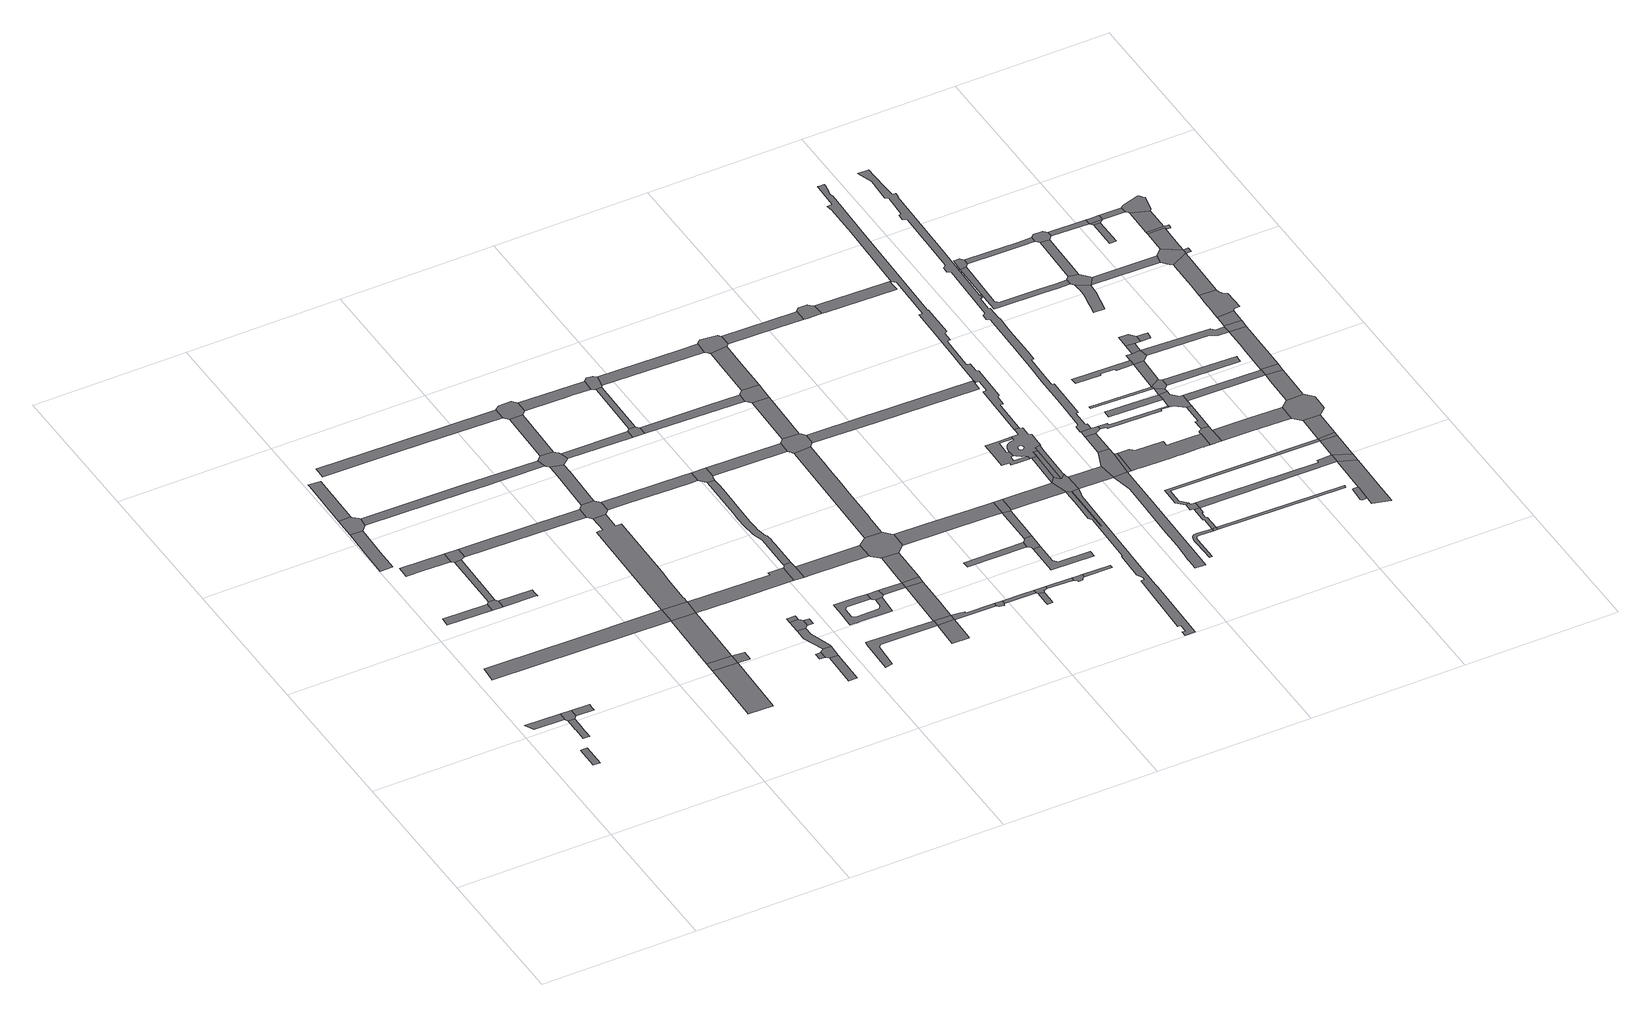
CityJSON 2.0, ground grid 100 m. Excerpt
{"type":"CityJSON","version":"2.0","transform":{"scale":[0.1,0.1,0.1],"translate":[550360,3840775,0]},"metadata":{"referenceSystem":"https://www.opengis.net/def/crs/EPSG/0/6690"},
"CityObjects":{
"road1":{"type":"Road","geometry":[{"type":"MultiSurface","lod":"1","boundaries":[[[0,1,2,3,4]]]}]},
"road2":{"type":"Road","attributes":{"RoadStructureAttribute.sectionType":"1"},"geometry":[{"type":"MultiSurface","lod":"1","boundaries":[[[5,6,7,8]]]}]},
"road3":{"type":"Road","attributes":{"RoadStructureAttribute.sectionType":"1"},"geometry":[{"type":"MultiSurface","lod":"1","boundaries":[[[9,10,11,12,13,14,15,16,17]]]}]},
"road4":{"type":"Road","geometry":[{"type":"MultiSurface","lod":"1","boundaries":[[[8,7,9,17,18,19]]]}]},
"road5":{"type":"Road","geometry":[{"type":"MultiSurface","lod":"1","boundaries":[[[20,21,22,23,19,18]]]}]},
"road6":{"type":"Road","attributes":{"RoadStructureAttribute.sectionType":"1"},"geometry":[{"type":"MultiSurface","lod":"1","boundaries":[[[24,25,26,27]]]}]},
"road7":{"type":"Road","attributes":{"RoadStructureAttribute.sectionType":"1"},"geometry":[{"type":"MultiSurface","lod":"1","boundaries":[[[28,29,30,31,32,33,34]]]}]},
"road8":{"type":"Road","geometry":[{"type":"MultiSurface","lod":"1","boundaries":[[[35,36,28,34,37,38,39,40,41,42,43]]]}]},
"road9":{"type":"Road","attributes":{"RoadStructureAttribute.sectionType":"1"},"geometry":[{"type":"MultiSurface","lod":"1","boundaries":[[[44,45,46,47,48]]]}]},
"road10":{"type":"Road","geometry":[{"type":"MultiSurface","lod":"1","boundaries":[[[49,27,26,50,51,52]]]}]},
"road11":{"type":"Road","attributes":{"RoadStructureAttribute.sectionType":"1"},"geometry":[{"type":"MultiSurface","lod":"1","boundaries":[[[53,54,35,43,55]]]}]},
"road12":{"type":"Road","attributes":{"RoadStructureAttribute.sectionType":"1"},"geometry":[{"type":"MultiSurface","lod":"1","boundaries":[[[56,57,58,59,60,61]]]}]},
"road13":{"type":"Road","attributes":{"RoadStructureAttribute.sectionType":"1"},"geometry":[{"type":"MultiSurface","lod":"1","boundaries":[[[62,63,49,52]]]}]},
"road14":{"type":"Road","geometry":[{"type":"MultiSurface","lod":"1","boundaries":[[[64,65,66,67,51,50]]]}]},
"road15":{"type":"Road","geometry":[{"type":"MultiSurface","lod":"1","boundaries":[[[48,47,63,62,68,69,70]]]}]},
"road16":{"type":"Road","attributes":{"RoadStructureAttribute.sectionType":"1"},"geometry":[{"type":"MultiSurface","lod":"1","boundaries":[[[71,72,73,74,75,76,77,78]]]}]},
"road17":{"type":"Road","attributes":{"RoadStructureAttribute.sectionType":"1"},"geometry":[{"type":"MultiSurface","lod":"1","boundaries":[[[79,71,78,80]]]}]},
"road18":{"type":"Road","attributes":{"RoadStructureAttribute.sectionType":"1"},"geometry":[{"type":"MultiSurface","lod":"1","boundaries":[[[81,82,40,39,83,84,85,86,87,88]]]}]},
"road19":{"type":"Road","attributes":{"RoadStructureAttribute.sectionType":"1"},"geometry":[{"type":"MultiSurface","lod":"1","boundaries":[[[89,90,91,92,70,69,93,94,95]]]}]},
"road20":{"type":"Road","attributes":{"RoadStructureAttribute.sectionType":"1"},"geometry":[{"type":"MultiSurface","lod":"1","boundaries":[[[60,79,80,96,97]]]}]},
"road21":{"type":"Road","geometry":[{"type":"MultiSurface","lod":"1","boundaries":[[[98,99,100,80,78]]]}]},
"road22":{"type":"Road","geometry":[{"type":"MultiSurface","lod":"1","boundaries":[[[61,60,97,101]]]}]},
"road23":{"type":"Road","attributes":{"RoadStructureAttribute.sectionType":"1"},"geometry":[{"type":"MultiSurface","lod":"1","boundaries":[[[102,103,104,105,106,107,108,109,110]]]}]},
"road24":{"type":"Road","attributes":{"RoadStructureAttribute.sectionType":"1"},"geometry":[{"type":"MultiSurface","lod":"1","boundaries":[[[111,112,113,114,115,61,101,116,117,118,119,120,121,122,123,124]]]}]},
"road25":{"type":"Road","geometry":[{"type":"MultiSurface","lod":"1","boundaries":[[[125,126,127,128]]]}]},
"road26":{"type":"Road","geometry":[{"type":"MultiSurface","lod":"1","boundaries":[[[129,130,131,132]]]}]},
"road27":{"type":"Road","geometry":[{"type":"MultiSurface","lod":"1","boundaries":[[[133,134,135,95,94,136,111,124,137,138,139,140,141,142]]]}]},
"road28":{"type":"Road","geometry":[{"type":"MultiSurface","lod":"1","boundaries":[[[143,128,127,129,132,144]]]}]},
"road29":{"type":"Road","geometry":[{"type":"MultiSurface","lod":"1","boundaries":[[[145,146,147,143,144,148,149,150]]]}]},
"road30":{"type":"Road","attributes":{"RoadStructureAttribute.sectionType":"1"},"geometry":[{"type":"MultiSurface","lod":"1","boundaries":[[[151,152,101,97,153,154,155]]]}]},
"road31":{"type":"Road","geometry":[{"type":"MultiSurface","lod":"1","boundaries":[[[156,145,150,157,158,159]]]}]},
"road32":{"type":"Road","attributes":{"RoadStructureAttribute.sectionType":"1"},"geometry":[{"type":"MultiSurface","lod":"1","boundaries":[[[160,161,162,163,133,142,164,165]]]}]},
"road33":{"type":"Road","geometry":[{"type":"MultiSurface","lod":"1","boundaries":[[[166,167,156,159]]]}]},
"road34":{"type":"Road","geometry":[{"type":"MultiSurface","lod":"1","boundaries":[[[168,169,158,157]]]}]},
"road35":{"type":"Road","geometry":[{"type":"MultiSurface","lod":"1","boundaries":[[[170,171,172,88,87,173,160,165,174,175,176,177,178]]]}]},
"road36":{"type":"Road","attributes":{"RoadStructureAttribute.sectionType":"1"},"geometry":[{"type":"MultiSurface","lod":"1","boundaries":[[[179,170,178,180,181]]]}]},
"road37":{"type":"Road","geometry":[{"type":"MultiSurface","lod":"1","boundaries":[[[182,183,184,110,109,185,186,187,179,181,188,189]]]}]},
"road38":{"type":"Road","attributes":{"RoadStructureAttribute.sectionType":"1"},"geometry":[{"type":"MultiSurface","lod":"1","boundaries":[[[190,139,138,191,192,193,194,195,196,197]]]}]},
"road39":{"type":"Road","attributes":{"RoadStructureAttribute.sectionType":"1"},"geometry":[{"type":"MultiSurface","lod":"1","boundaries":[[[198,199,200,201,202,203,204,205,206]]]}]},
"road40":{"type":"Road","geometry":[{"type":"MultiSurface","lod":"1","boundaries":[[[207,208,209,155,154,210,211,212,213,214]]]}]},
"road41":{"type":"Road","attributes":{"RoadStructureAttribute.sectionType":"1"},"geometry":[{"type":"MultiSurface","lod":"1","boundaries":[[[175,174,215,216]]]}]},
"road42":{"type":"Road","attributes":{"RoadStructureAttribute.sectionType":"1"},"geometry":[{"type":"MultiSurface","lod":"1","boundaries":[[[217,218,219,220,221,222,223,224,225,226,227,228,229,230,231,232,233,234,235,236,237,238,239,240,241,242,243,244]]]}]},
"road43":{"type":"Road","attributes":{"RoadStructureAttribute.sectionType":"1"},"geometry":[{"type":"MultiSurface","lod":"1","boundaries":[[[245,246,247,248,249,250,251,252,253,254,255,256,207,214,257,258,259,260,261,262,263,264,265,266,267,268,269,270,271,272,273]]]}]},
"road44":{"type":"Road","geometry":[{"type":"MultiSurface","lod":"1","boundaries":[[[244,243,274,231,230,275,276]]]}]},
"road45":{"type":"Road","attributes":{"RoadStructureAttribute.sectionType":"1"},"geometry":[{"type":"MultiSurface","lod":"1","boundaries":[[[189,188,277,278,279,280,281,282]]]}]},
"road46":{"type":"Road","attributes":{"RoadStructureAttribute.sectionType":"1"},"geometry":[{"type":"MultiSurface","lod":"1","boundaries":[[[211,210,283,284,285]]]}]},
"road47":{"type":"Road","attributes":{"RoadStructureAttribute.sectionType":"1"},"geometry":[{"type":"MultiSurface","lod":"1","boundaries":[[[205,286,287,288,289,290]]]}]},
"road48":{"type":"Road","geometry":[{"type":"MultiSurface","lod":"1","boundaries":[[[197,196,245,273,291,292,293,294,295]]]}]},
"road49":{"type":"Road","geometry":[{"type":"MultiSurface","lod":"1","boundaries":[[[296,216,215,297,298,299]]]}]},
"road50":{"type":"Road","attributes":{"RoadStructureAttribute.sectionType":"1"},"geometry":[{"type":"MultiSurface","lod":"1","boundaries":[[[300,276,275,301,302]]]}]},
"road51":{"type":"Road","geometry":[{"type":"MultiSurface","lod":"1","boundaries":[[[206,205,290,303]]]}]},
"road52":{"type":"Road","attributes":{"RoadStructureAttribute.sectionType":"1"},"geometry":[{"type":"MultiSurface","lod":"1","boundaries":[[[301,304,305,206,303,306,307]]]}]},
"road53":{"type":"Road","attributes":{"RoadStructureAttribute.sectionType":"1"},"geometry":[{"type":"MultiSurface","lod":"1","boundaries":[[[308,309,296,299,310]]]}]},
"road54":{"type":"Road","geometry":[{"type":"MultiSurface","lod":"1","boundaries":[[[302,301,307,311]]]}]},
"road55":{"type":"Road","geometry":[{"type":"MultiSurface","lod":"1","boundaries":[[[312,282,281,308,310,313,314,315]]]}]},
"road56":{"type":"Road","attributes":{"RoadStructureAttribute.sectionType":"1"},"geometry":[{"type":"MultiSurface","lod":"1","boundaries":[[[316,317,318,319,302,311,320]]]}]},
"road57":{"type":"Road","attributes":{"RoadStructureAttribute.sectionType":"1"},"geometry":[{"type":"MultiSurface","lod":"1","boundaries":[[[321,322,323,324,303,290,325,326,327,328]]]}]},
"road58":{"type":"Road","geometry":[{"type":"MultiSurface","lod":"1","boundaries":[[[329,330,331,285,284,332,333,316,320,334,335,336,337,338,339,340]]]}]},
"road59":{"type":"Road","attributes":{"RoadStructureAttribute.sectionType":"1"},"geometry":[{"type":"MultiSurface","lod":"1","boundaries":[[[295,294,341,342]]]}]},
"road60":{"type":"Road","geometry":[{"type":"MultiSurface","lod":"1","boundaries":[[[328,327,343,344,345,346,347,348]]]}]},
"road61":{"type":"Road","attributes":{"RoadStructureAttribute.sectionType":"1"},"geometry":[{"type":"MultiSurface","lod":"1","boundaries":[[[349,298,297,350,351]]]}]},
"road62":{"type":"Road","attributes":{"RoadStructureAttribute.sectionType":"1"},"geometry":[{"type":"MultiSurface","lod":"1","boundaries":[[[352,353,354,355,356,357,358,359,360,361,362,363,364,365,329,340]]]}]},
"road63":{"type":"Road","attributes":{"RoadStructureAttribute.sectionType":"1"},"geometry":[{"type":"MultiSurface","lod":"1","boundaries":[[[366,348,347,367,368,369]]]}]},
"road64":{"type":"Road","attributes":{"RoadStructureAttribute.sectionType":"1"},"geometry":[{"type":"MultiSurface","lod":"1","boundaries":[[[370,314,313,371,372]]]}]},
"road65":{"type":"Road","attributes":{"RoadStructureAttribute.sectionType":"1"},"geometry":[{"type":"MultiSurface","lod":"1","boundaries":[[[373,374,375,376,377,378]]]}]},
"road66":{"type":"Road","geometry":[{"type":"MultiSurface","lod":"1","boundaries":[[[379,380,381,342,341,382,383,365,364,384,385,386,387,388]]]}]},
"road67":{"type":"Road","geometry":[{"type":"MultiSurface","lod":"1","boundaries":[[[369,368,389,373,378,390,391,392,393,394]]]}]},
"road68":{"type":"Road","attributes":{"RoadStructureAttribute.sectionType":"1"},"geometry":[{"type":"MultiSurface","lod":"1","boundaries":[[[395,396,397,398]]]}]},
"road69":{"type":"Road","attributes":{"RoadStructureAttribute.sectionType":"1"},"geometry":[{"type":"MultiSurface","lod":"1","boundaries":[[[399,379,388,400,401]]]}]},
"road70":{"type":"Road","attributes":{"RoadStructureAttribute.sectionType":"1"},"geometry":[{"type":"MultiSurface","lod":"1","boundaries":[[[402,403,337,336,404,405,406]]]}]},
"road71":{"type":"Road","attributes":{"RoadStructureAttribute.sectionType":"1"},"geometry":[{"type":"MultiSurface","lod":"1","boundaries":[[[394,393,407,408,409,410,411,412]]]}]},
"road72":{"type":"Road","geometry":[{"type":"MultiSurface","lod":"1","boundaries":[[[413,414,351,350,415,399,401,416,417,418]]]}]},
"road73":{"type":"Road","attributes":{"RoadStructureAttribute.sectionType":"1"},"geometry":[{"type":"MultiSurface","lod":"1","boundaries":[[[419,420,421,413,418]]]}]},
"road74":{"type":"Road","geometry":[{"type":"MultiSurface","lod":"1","boundaries":[[[422,412,411,410,409,423,424,425,426,427,428,429,430]]]}]},
"road75":{"type":"Road","geometry":[{"type":"MultiSurface","lod":"1","boundaries":[[[431,432,433,398,397,434,435,436,437,438]]]}]},
"road76":{"type":"Road","geometry":[{"type":"MultiSurface","lod":"1","boundaries":[[[439,440,441,372,371,442,443,421,420,444,445,446]]]}]},
"road77":{"type":"Road","attributes":{"RoadStructureAttribute.sectionType":"1"},"geometry":[{"type":"MultiSurface","lod":"1","boundaries":[[[405,431,438,447]]]}]},
"road78":{"type":"Road","attributes":{"RoadStructureAttribute.sectionType":"1"},"geometry":[{"type":"MultiSurface","lod":"1","boundaries":[[[436,448,449,450,451,452,437]]]}]},
"road79":{"type":"Road","geometry":[{"type":"MultiSurface","lod":"1","boundaries":[[[453,454,430,429]]]}]},
"road80":{"type":"Road","geometry":[{"type":"MultiSurface","lod":"1","boundaries":[[[406,405,447,455,456]]]}]},
"road81":{"type":"Road","attributes":{"RoadStructureAttribute.sectionType":"1"},"geometry":[{"type":"MultiSurface","lod":"1","boundaries":[[[457,458,459,460,461,462,463,464,465,466,467,468,469,470,471,472,473,474,475,476,477,478,479,480,481,482,483,484,485],[486,487,485]]]}]},
"road82":{"type":"Road","attributes":{"RoadStructureAttribute.sectionType":"1"},"geometry":[{"type":"MultiSurface","lod":"1","boundaries":[[[488,489,490,491,492,493,494,495,386,385]]]}]},
"road83":{"type":"Road","attributes":{"RoadStructureAttribute.sectionType":"1"},"geometry":[{"type":"MultiSurface","lod":"1","boundaries":[[[456,455,496,497,457,498]]]}]},
"road84":{"type":"Road","attributes":{"RoadStructureAttribute.sectionType":"1"},"geometry":[{"type":"MultiSurface","lod":"1","boundaries":[[[499,445,444,500,501,502]]]}]},
"road85":{"type":"Road","geometry":[{"type":"MultiSurface","lod":"1","boundaries":[[[503,504,505,506,507,508,509,510,511,512,513,514,515,516,517,518,519,520,521,522,523,524]]]}]},
"road86":{"type":"Road","geometry":[{"type":"MultiSurface","lod":"1","boundaries":[[[525,498,457,485,484,526,527,528,529,530,531,532,533]]]}]},
"road87":{"type":"Road","geometry":[{"type":"MultiSurface","lod":"1","boundaries":[[[534,535,498,525,536,537,538]]]}]},
"road88":{"type":"Road","attributes":{"RoadStructureAttribute.sectionType":"1"},"geometry":[{"type":"MultiSurface","lod":"1","boundaries":[[[539,540,541,542,525,533,543,544]]]}]},
"road89":{"type":"Road","geometry":[{"type":"MultiSurface","lod":"1","boundaries":[[[545,546,547,548,549,550,551,530,529]]]}]},
"road90":{"type":"Road","geometry":[{"type":"MultiSurface","lod":"1","boundaries":[[[552,553,554,555,556,557,558,559,560,561,562,563,564,524,523,565,566,567,568,569,570,571,572,573,574,518,517,575,576,577,578,579,580,581,582,512,511,534,538,583,539,544,549,548,584,585],[586,587,588,589,590,591,592,593,594,595,596,597,598,599,600,601,602,603,604,605,606,607,608,609,610,611,612,613,614,615,616,617,618,619,620,621,622,623,624,625,626,627,628,629,630,631,632,633,634,635]]]}]},
"road91":{"type":"Road","geometry":[{"type":"MultiSurface","lod":"1","boundaries":[[[636,502,501,637,638,639,640,641,642]]]}]},
"road92":{"type":"Road","geometry":[{"type":"MultiSurface","lod":"1","boundaries":[[[643,644,645,646,647,648,649,650,651,652,653,654,655,656,657,658]]]}]},
"road93":{"type":"Road","attributes":{"RoadStructureAttribute.sectionType":"7"},"geometry":[{"type":"MultiSurface","lod":"1","boundaries":[[[659,660,526,484,661,662,655,663]]]}]},
"road94":{"type":"Road","attributes":{"RoadStructureAttribute.sectionType":"1"},"geometry":[{"type":"MultiSurface","lod":"1","boundaries":[[[664,665,666,667,668,669,670,671,672,673,674,675,676,677,678,679,680,681,682,683]]]}]},
"road95":{"type":"Road","geometry":[{"type":"MultiSurface","lod":"1","boundaries":[[[683,682,684,685]]]}]},
"road96":{"type":"Road","geometry":[{"type":"MultiSurface","lod":"1","boundaries":[[[686,663,655,654,687,688]]]}]},
"road97":{"type":"Road","attributes":{"RoadStructureAttribute.sectionType":"1"},"geometry":[{"type":"MultiSurface","lod":"1","boundaries":[[[689,690,691,692,683,685,693,694,695,696,697]]]}]},
"road98":{"type":"Road","geometry":[{"type":"MultiSurface","lod":"1","boundaries":[[[698,699,700,701,702,689,697,703]]]}]},
"road99":{"type":"Road","attributes":{"RoadStructureAttribute.sectionType":"1"},"geometry":[{"type":"MultiSurface","lod":"1","boundaries":[[[687,654,704,705,706]]]}]},
"road100":{"type":"Road","attributes":{"RoadStructureAttribute.sectionType":"1"},"geometry":[{"type":"MultiSurface","lod":"1","boundaries":[[[707,708,709,710,711,712,713,640,639]]]}]},
"road101":{"type":"Road","attributes":{"RoadStructureAttribute.sectionType":"1"},"geometry":[{"type":"MultiSurface","lod":"1","boundaries":[[[714,686,688,715]]]}]},
"road102":{"type":"Road","geometry":[{"type":"MultiSurface","lod":"1","boundaries":[[[716,714,715,717,718,719]]]}]},
"road103":{"type":"Road","attributes":{"RoadStructureAttribute.sectionType":"1"},"geometry":[{"type":"MultiSurface","lod":"1","boundaries":[[[720,721,722,723,724,725,726,727,728,729,730,731,732,733,734,735,736,737,738,739,740,741,563,562,742,743,744,745,746,747,748,749,750,751,752,753,754,755,756,757,758,759,760,761,762,763,764,765,766,767,768,769,770,771,772,773,774,775,776,777,778,779,780,781,782,783,784,785,786,787,788,789,790]]]}]},
"road104":{"type":"Road","attributes":{"RoadStructureAttribute.sectionType":"1"},"geometry":[{"type":"MultiSurface","lod":"1","boundaries":[[[791,792,793,794,795,796,797,798,799,800,801,802,803,804,805,806,807,808,706,705]]]}]},
"road105":{"type":"Road","attributes":{"RoadStructureAttribute.sectionType":"1"},"geometry":[{"type":"MultiSurface","lod":"1","boundaries":[[[809,810,718,717,811,812,813,814,815,816]]]}]},
"road106":{"type":"Road","geometry":[{"type":"MultiSurface","lod":"1","boundaries":[[[817,818,685,684]]]}]},
"road107":{"type":"Road","attributes":{"RoadStructureAttribute.sectionType":"1"},"geometry":[{"type":"MultiSurface","lod":"1","boundaries":[[[819,820,821,822]]]}]},
"road108":{"type":"Road","attributes":{"RoadStructureAttribute.sectionType":"1"},"geometry":[{"type":"MultiSurface","lod":"1","boundaries":[[[823,824,825,826]]]}]},
"road109":{"type":"Road","attributes":{"RoadStructureAttribute.sectionType":"1"},"geometry":[{"type":"MultiSurface","lod":"1","boundaries":[[[827,828,700,699,829,830,831,832]]]}]},
"road110":{"type":"Road","attributes":{"RoadStructureAttribute.sectionType":"1"},"geometry":[{"type":"MultiSurface","lod":"1","boundaries":[[[833,834,703,697,835,836]]]}]},
"road111":{"type":"Road","attributes":{"RoadStructureAttribute.sectionType":"1"},"geometry":[{"type":"MultiSurface","lod":"1","boundaries":[[[837,838,839,840,841,842,843,844,845,846,847,848,849,850,851,852,853,854,855,856,857,858,859,716,719,860,861,862,863,864,865,866,867,868,869,870,871,872,873,874,875,876,877,878,879,880,881,882,883,884,885,886,887,888,889,890,891]]]}]},
"road112":{"type":"Road","attributes":{"RoadStructureAttribute.sectionType":"1"},"geometry":[{"type":"MultiSurface","lod":"1","boundaries":[[[892,893,894,895,896,897,898,899]]]}]},
"road113":{"type":"Road","geometry":[{"type":"MultiSurface","lod":"1","boundaries":[[[900,901,902,903,904,905,802,801,906,907,908]]]}]},
"road114":{"type":"Road","attributes":{"RoadStructureAttribute.sectionType":"1"},"geometry":[{"type":"MultiSurface","lod":"1","boundaries":[[[909,910,911,912,900,908,913]]]}]},
"road115":{"type":"Road","geometry":[{"type":"MultiSurface","lod":"1","boundaries":[[[914,915,916,822,821,816,815,917,909,913,918,919]]]}]},
"road116":{"type":"Road","geometry":[{"type":"MultiSurface","lod":"1","boundaries":[[[825,822,916,920]]]}]},
"road117":{"type":"Road","geometry":[{"type":"MultiSurface","lod":"1","boundaries":[[[921,826,825,920,922,923]]]}]},
"road118":{"type":"Road","geometry":[{"type":"MultiSurface","lod":"1","boundaries":[[[924,925,926,927,928,929,930,931]]]}]},
"road119":{"type":"Road","attributes":{"RoadStructureAttribute.sectionType":"1"},"geometry":[{"type":"MultiSurface","lod":"1","boundaries":[[[898,826,921,932]]]}]},
"road120":{"type":"Road","geometry":[{"type":"MultiSurface","lod":"1","boundaries":[[[933,934,935,899,898,932,936]]]}]},
"road121":{"type":"Road","geometry":[{"type":"MultiSurface","lod":"1","boundaries":[[[937,938,939,940,941,942,943,944,945]]]}]},
"road122":{"type":"Road","attributes":{"RoadStructureAttribute.sectionType":"1"},"geometry":[{"type":"MultiSurface","lod":"1","boundaries":[[[946,947,907,906,948,949,950]]]}]},
"road123":{"type":"Road","attributes":{"RoadStructureAttribute.sectionType":"1"},"geometry":[{"type":"MultiSurface","lod":"1","boundaries":[[[951,952,953,954,955,956,957,958,926,925,959,960,961,962,963,964,965,966]]]}]},
"road124":{"type":"Road","geometry":[{"type":"MultiSurface","lod":"1","boundaries":[[[967,934,933,968]]]}]},
"road125":{"type":"Road","geometry":[{"type":"MultiSurface","lod":"1","boundaries":[[[969,970,967,968,971,972]]]}]},
"road126":{"type":"Road","attributes":{"RoadStructureAttribute.sectionType":"1"},"geometry":[{"type":"MultiSurface","lod":"1","boundaries":[[[835,973,939,974,975,976,977,978]]]}]},
"road127":{"type":"Road","attributes":{"RoadStructureAttribute.sectionType":"1"},"geometry":[{"type":"MultiSurface","lod":"1","boundaries":[[[979,980,981,929,928,982,983,984,985,986,987]]]}]},
"road128":{"type":"Road","geometry":[{"type":"MultiSurface","lod":"1","boundaries":[[[988,989,972,971]]]}]},
"road129":{"type":"Road","attributes":{"RoadStructureAttribute.sectionType":"1"},"geometry":[{"type":"MultiSurface","lod":"1","boundaries":[[[990,919,918,991,992]]]}]},
"road130":{"type":"Road","attributes":{"RoadStructureAttribute.sectionType":"1"},"geometry":[{"type":"MultiSurface","lod":"1","boundaries":[[[993,994,923,922]]]}]},
"road131":{"type":"Road","geometry":[{"type":"MultiSurface","lod":"1","boundaries":[[[836,835,978,995]]]}]},
"road132":{"type":"Road","geometry":[{"type":"MultiSurface","lod":"1","boundaries":[[[996,997,998,999,1000,1001,1002,1003,1004,1005,1006,1007,1008,1009]]]}]},
"road133":{"type":"Road","attributes":{"RoadStructureAttribute.sectionType":"1"},"geometry":[{"type":"MultiSurface","lod":"1","boundaries":[[[831,836,995,1010,1011]]]}]},
"road134":{"type":"Road","geometry":[{"type":"MultiSurface","lod":"1","boundaries":[[[1012,832,831,1011]]]}]},
"road135":{"type":"Road","geometry":[{"type":"MultiSurface","lod":"1","boundaries":[[[1013,966,965,996,1009,1014,1015,1016,1017]]]}]},
"road136":{"type":"Road","attributes":{"RoadStructureAttribute.sectionType":"1"},"geometry":[{"type":"MultiSurface","lod":"1","boundaries":[[[1018,832,1012,1019]]]}]},
"road137":{"type":"Road","attributes":{"RoadStructureAttribute.sectionType":"1"},"geometry":[{"type":"MultiSurface","lod":"1","boundaries":[[[1020,1021,933,936,1022,1023,1024,1025]]]}]},
"road138":{"type":"Road","attributes":{"RoadStructureAttribute.sectionType":"1"},"geometry":[{"type":"MultiSurface","lod":"1","boundaries":[[[1026,1013,1017,1027]]]}]},
"road139":{"type":"Road","geometry":[{"type":"MultiSurface","lod":"1","boundaries":[[[1028,1029,1030,1031,1032,1033,950,949,1034,1035,1018,1019,1036,1037,1038]]]}]},
"road140":{"type":"Road","geometry":[{"type":"MultiSurface","lod":"1","boundaries":[[[1039,1040,987,986,1041,1042,1026,1027,1043,1044,1045,1046,1047]]]}]},
"road141":{"type":"Road","attributes":{"RoadStructureAttribute.sectionType":"1"},"geometry":[{"type":"MultiSurface","lod":"1","boundaries":[[[991,1048,1031,1030,1049]]]}]},
"road142":{"type":"Road","geometry":[{"type":"MultiSurface","lod":"1","boundaries":[[[992,991,1049,1050]]]}]},
"road143":{"type":"Road","attributes":{"RoadStructureAttribute.sectionType":"1"},"geometry":[{"type":"MultiSurface","lod":"1","boundaries":[[[1014,1009,1051,1052,1053]]]}]},
"road144":{"type":"Road","attributes":{"RoadStructureAttribute.sectionType":"1"},"geometry":[{"type":"MultiSurface","lod":"1","boundaries":[[[1024,1054,1055,992,1050,1056]]]}]},
"road145":{"type":"Road","attributes":{"RoadStructureAttribute.sectionType":"1"},"geometry":[{"type":"MultiSurface","lod":"1","boundaries":[[[1045,1044,1057,1058]]]}]},
"road146":{"type":"Road","geometry":[{"type":"MultiSurface","lod":"1","boundaries":[[[1059,1025,1024,1056,1060,1061]]]}]},
"road147":{"type":"Road","attributes":{"RoadStructureAttribute.sectionType":"1"},"geometry":[{"type":"MultiSurface","lod":"1","boundaries":[[[1062,1063,1064,1059,1061]]]}]},
"road148":{"type":"Road","geometry":[{"type":"MultiSurface","lod":"1","boundaries":[[[1065,1066,1067,1068,1069]]]}]},
"road149":{"type":"Road","geometry":[{"type":"MultiSurface","lod":"1","boundaries":[[[1070,1071,1072,1073,1074,1063,1062,1075,1076,1077,1078,1079,1080,1081,1082,1083,1084,1085]]]}]},
"road150":{"type":"Road","geometry":[{"type":"MultiSurface","lod":"1","boundaries":[[[1086,1065,1069,1087,1088,1089]]]}]},
"road151":{"type":"Road","attributes":{"RoadStructureAttribute.sectionType":"1"},"geometry":[{"type":"MultiSurface","lod":"1","boundaries":[[[1090,1058,1057,1089,1091]]]}]},
"road152":{"type":"Road","attributes":{"RoadStructureAttribute.sectionType":"1"},"geometry":[{"type":"MultiSurface","lod":"1","boundaries":[[[1092,1093,1094,1095,1096,1097,1098,1070,1085]]]}]},
"road153":{"type":"Road","geometry":[{"type":"MultiSurface","lod":"1","boundaries":[[[1099,1100,1101,1053,1052,1102,1103,1104,1095,1094,1105]]]}]},
"road154":{"type":"Road","attributes":{"RoadStructureAttribute.sectionType":"1"},"geometry":[{"type":"MultiSurface","lod":"1","boundaries":[[[1091,1089,1106,1107]]]}]},
"road155":{"type":"Road","attributes":{"RoadStructureAttribute.sectionType":"1"},"geometry":[{"type":"MultiSurface","lod":"1","boundaries":[[[1108,1099,1105,1109,1110,1111]]]}]},
"road156":{"type":"Road","attributes":{"RoadStructureAttribute.sectionType":"1"},"geometry":[{"type":"MultiSurface","lod":"1","boundaries":[[[1105,1094,1112,1113]]]}]},
"road157":{"type":"Road","geometry":[{"type":"MultiSurface","lod":"1","boundaries":[[[1114,1108,1111,1115,1116,1117,1118,1119,1120]]]}]},
"road158":{"type":"Road","attributes":{"RoadStructureAttribute.sectionType":"1"},"geometry":[{"type":"MultiSurface","lod":"1","boundaries":[[[1121,1114,1120,1122]]]}]},
"road159":{"type":"Road","geometry":[{"type":"MultiSurface","lod":"1","boundaries":[[[1123,1124,1125,1126,1127,1107,1106,1128,1121,1122,1129,1130,1131]]]}]}
},
"vertices":[
[264,752,0],[242,753,0],[221,753,0],[219,602,0],[262,601,0],
[51,1106,0],[78,1045,0],[276,1040,0],[278,1098,0],
[288,1020,0],[286,935,0],[286,930,0],[285,838,0],[304,838,0],[324,837,0],[326,930,0],[326,934,0],[328,1018,0],
[346,1039,0],[348,1095,0],
[465,1036,0],[466,1036,0],[465,1064,0],[465,1091,0],
[108,2177,0],[103,2115,0],[394,2108,0],[394,2168,0],
[15,3098,0],[10,2878,0],[10,2874,0],[7,2726,0],[87,2727,0],[90,2877,0],[95,3095,0],
[18,3238,0],[17,3207,0],[103,3104,0],[128,3130,0],[132,3135,0],[139,3197,0],[130,3207,0],[102,3234,0],[98,3238,0],
[116,2695,0],[114,2616,0],[215,2613,0],[399,2609,0],[400,2689,0],
[412,2183,0],[464,2106,0],[464,2168,0],[452,2183,0],
[26,3609,0],[26,3595,0],[106,3606,0],
[567,1655,0],[543,1656,0],[95,1665,0],[87,1556,0],[1239,1532,0],[1240,1643,0],
[460,2596,0],[418,2593,0],
[682,2101,0],[683,2100,0],[683,2130,0],[682,2160,0],
[479,2603,0],[489,2607,0],[490,2687,0],
[1226,1021,0],[1216,599,0],[1215,583,0],[1376,577,0],[1376,597,0],[1376,600,0],[1386,1010,0],[1386,1015,0],
[1228,1091,0],[1387,1085,0],
[795,3187,0],[457,3190,0],[785,3120,0],[916,3117,0],[1000,3115,0],[1059,3114,0],[1289,3111,0],[1276,3171,0],
[1145,2672,0],[1143,2672,0],[1046,2674,0],[1044,2674,0],[951,2597,0],[1271,2590,0],[1273,2669,0],
[1397,1492,0],[1398,1529,0],
[1466,1014,0],[1467,1047,0],[1468,1081,0],
[1400,1638,0],
[628,3706,0],[137,3717,0],[134,3637,0],[462,3630,0],[626,3626,0],[755,3623,0],[801,3622,0],[1289,3610,0],[1289,3690,0],
[1298,2559,0],[1297,2441,0],[1277,2442,0],[1257,2442,0],[1240,1647,0],[1401,1643,0],[1401,1681,0],[1401,1683,0],[1405,1867,0],[1407,1950,0],[1416,2430,0],[1416,2438,0],[1377,2440,0],[1379,2557,0],
[1811,868,0],[1812,823,0],[1847,820,0],[1846,868,0],
[1866,801,0],[1861,566,0],[1916,565,0],[1921,799,0],
[1301,2701,0],[1300,2699,0],[1280,2677,0],[1279,2581,0],[1399,2579,0],[1408,2588,0],[1409,2668,0],[1400,2677,0],[1382,2698,0],[1380,2699,0],
[1874,891,0],[1923,889,0],
[1822,1106,0],[1821,1039,0],[1821,1030,0],[1923,907,0],[1877,1044,0],[1878,1104,0],
[1934,1646,0],[1934,1625,0],[1624,1524,0],[2027,1515,0],[2029,1644,0],
[1824,1194,0],[1897,1124,0],[1900,1172,0],[1879,1193,0],
[1309,3088,0],[1309,3079,0],[1308,3000,0],[1301,2702,0],[1387,2998,0],[1389,3068,0],
[1880,1230,0],[1825,1231,0],
[1937,1123,0],[1936,1170,0],
[1311,3204,0],[1280,3175,0],[1277,3172,0],[1294,3105,0],[1436,3108,0],[1422,3165,0],[1414,3175,0],[1408,3182,0],[1394,3201,0],
[1319,3579,0],[1397,3344,0],[1401,3577,0],
[1403,3717,0],[1322,3715,0],[1302,3700,0],[1290,3610,0],[1292,3610,0],[1301,3600,0],[1429,3605,0],[1430,3687,0],
[1946,2655,0],[1583,2584,0],[1584,2584,0],[1724,2580,0],[1726,2580,0],[1944,2575,0],[1987,2574,0],[1988,2654,0],
[2142,824,0],[2112,825,0],[2112,809,0],[2105,572,0],[2152,580,0],[2161,753,0],[2180,771,0],[2546,762,0],[2546,809,0],
[2047,1669,0],[2044,1657,0],[2037,1647,0],[2093,1513,0],[2095,1621,0],[2094,1642,0],[2092,1645,0],[2092,1669,0],
[1851,3097,0],[1852,3157,0],
[2274,1209,0],[2137,1212,0],[2119,1212,0],[2118,1203,0],[2117,1144,0],[2113,1017,0],[2113,1007,0],[2133,1007,0],[2164,1007,0],[2179,1007,0],[2365,1005,0],[2386,1005,0],[2386,1016,0],[2392,1138,0],[2352,1137,0],[2347,1077,0],[2327,1056,0],[2325,1055,0],[2214,1055,0],[2207,1055,0],[2178,1056,0],[2157,1073,0],[2157,1133,0],[2157,1143,0],[2174,1161,0],[2263,1159,0],[2330,1157,0],[2330,1207,0],
[2025,2534,0],[2022,2329,0],[2021,2219,0],[2019,2156,0],[2020,2091,0],[2020,2054,0],[2023,2031,0],[2026,2001,0],[2028,1981,0],[2036,1964,0],[2046,1924,0],[2046,1684,0],[2092,1855,0],[2092,1880,0],[2094,1912,0],[2091,1930,0],[2089,1944,0],[2084,1954,0],[2079,1972,0],[2076,1987,0],[2073,2007,0],[2070,2024,0],[2070,2044,0],[2070,2059,0],[2067,2109,0],[2074,2434,0],[2074,2474,0],[2073,2514,0],[2074,2530,0],
[2335,1152,0],[2409,1155,0],[2406,1206,0],
[1635,3600,0],[1686,3599,0],[1739,3597,0],[1784,3596,0],[1854,3595,0],[1858,3676,0],
[2147,1512,0],[2511,1503,0],[2510,1612,0],
[2541,612,0],[2542,582,0],[2651,577,0],[2652,613,0],[2656,763,0],
[2075,2557,0],[2078,2564,0],[2080,2569,0],[2081,2571,0],[2082,2651,0],
[1872,3172,0],[1928,3094,0],[1929,3155,0],[1909,3172,0],
[2433,1205,0],[2554,1152,0],[2555,1202,0],
[2657,806,0],
[2554,1137,0],[2546,826,0],[2660,940,0],[2664,1149,0],
[1878,3579,0],[1880,3578,0],[1916,3579,0],
[2666,1199,0],
[1881,3695,0],[1925,3593,0],[1940,3675,0],[1921,3692,0],
[2564,1454,0],[2559,1322,0],[2559,1320,0],[2555,1209,0],[2671,1447,0],
[2745,786,0],[2742,796,0],[2700,801,0],[2665,805,0],[2663,762,0],[2761,760,0],[2925,756,0],[2926,783,0],
[2566,1658,0],[2562,1654,0],[2516,1617,0],[2518,1497,0],[2557,1460,0],[2677,1452,0],[2719,1492,0],[2724,1497,0],[2727,1606,0],[2722,1612,0],[2682,1651,0],[2676,1656,0],
[2561,2560,0],[2562,2640,0],
[2935,753,0],[2938,746,0],[2968,736,0],[2970,751,0],[2978,754,0],[2978,782,0],
[2364,3144,0],[2570,3076,0],[2572,3142,0],
[2680,1812,0],[2680,1813,0],[2685,2021,0],[2685,2024,0],[2686,2052,0],[2687,2083,0],[2688,2130,0],[2689,2187,0],[2691,2265,0],[2694,2347,0],[2694,2373,0],[2694,2376,0],[2697,2533,0],[2587,2527,0],
[3118,779,0],[3104,752,0],[3180,751,0],[3181,778,0],
[2472,3663,0],[2581,3578,0],[2584,3660,0],
[3190,741,0],[3188,656,0],[3188,629,0],[3221,629,0],[3223,670,0],[3225,734,0],
[2590,2672,0],[2585,2666,0],[2579,2659,0],[2577,2539,0],[2582,2533,0],[2702,2538,0],[2722,2557,0],[2724,2635,0],[2705,2660,0],[2699,2667,0],
[3190,746,0],[3228,744,0],[3230,749,0],[3240,751,0],[3255,754,0],[3255,776,0],
[2951,1191,0],[2954,1146,0],[3336,1142,0],[3338,1190,0],
[2599,3043,0],[2708,3038,0],[2708,3039,0],
[3226,1594,0],[2933,1601,0],[3271,1483,0],[3363,1480,0],[3365,1590,0],
[3409,748,0],[3413,748,0],[3423,748,0],[3423,768,0],[3423,769,0],[3423,773,0],
[2601,3169,0],[2594,3163,0],[2583,3062,0],[2708,3068,0],[2710,3122,0],[2711,3165,0],
[2715,3348,0],[2720,3561,0],[2609,3548,0],
[3466,772,0],[3433,743,0],[3440,736,0],[3443,726,0],[3470,726,0],[3475,734,0],[3480,741,0],[3490,746,0],[3491,772,0],
[3361,1217,0],[3356,1205,0],[3348,1195,0],[3346,1137,0],[3354,1130,0],[3359,1110,0],[3406,1109,0],[3408,1216,0],
[2612,3686,0],[2607,3682,0],[2604,3679,0],[2599,3559,0],[2604,3553,0],[2737,3576,0],[2738,3657,0],[2723,3673,0],
[3413,1473,0],
[3356,892,0],[3632,885,0],[3633,932,0],[3428,938,0],[3403,963,0],
[3670,743,0],[3670,768,0],
[3420,1479,0],[3421,1589,0],
[3774,1470,0],[3773,1463,0],[3770,1338,0],[3766,1200,0],[3782,1183,0],[3775,807,0],[3768,806,0],[3761,616,0],[3781,579,0],[3781,576,0],[3780,570,0],[3781,564,0],[3780,560,0],[3757,558,0],[3740,96,0],[3760,96,0],[3759,39,0],[3736,39,0],[3736,4,0],[3801,3,0],[3811,464,0],[3811,485,0],[3814,624,0],[3827,1194,0],[3832,1396,0],[3839,1415,0],[3842,1430,0],[3849,1460,0],[3804,1461,0],[3799,1104,0],[3803,1461,0],
[3134,2546,0],[3792,2527,0],[3794,2564,0],[3794,2568,0],[3795,2590,0],[3795,2610,0],[3136,2626,0],[3133,2626,0],
[3713,1471,0],[3714,1471,0],[3743,1581,0],
[3219,3645,0],[3052,3568,0],[3220,3563,0],[3221,3645,0],
[3668,2059,0],[3572,2060,0],[3569,1946,0],[3568,1861,0],[3620,1856,0],[3619,1843,0],[3619,1837,0],[3661,1836,0],[3736,1836,0],[3736,1858,0],[3674,1861,0],[3654,1862,0],[3648,1862,0],[3649,1902,0],[3665,1902,0],[3664,1947,0],[3648,1951,0],[3650,1997,0],[3652,2042,0],[3669,2041,0],[3741,2040,0],[3741,2058,0],
[3774,1622,0],[3847,1586,0],[3844,1592,0],[3841,1603,0],[3839,1616,0],[3807,1588,0],[3807,1587,0],[3806,1587,0],[3806,1588,0],
[3750,1835,0],[3743,1585,0],[3781,1783,0],[3782,1816,0],[3783,1834,0],
[3784,1878,0],[3784,1852,0],[3782,1783,0],[3775,1622,0],[3807,1650,0],[3812,1877,0],
[3837,1632,0],[3838,1656,0],[3843,1850,0],[3845,1912,0],[3813,1906,0],[3814,1906,0],[3808,1650,0],
[3836,2035,0],[3838,2099,0],[3830,2099,0],[3827,2100,0],[3825,2100,0],[3823,2101,0],[3822,2102,0],[3821,2104,0],[3820,2106,0],[3819,2108,0],[3819,2110,0],[3790,2111,0],[3789,2058,0],[3741,2038,0],[3739,2023,0],[3737,2025,0],[3727,2024,0],[3712,2021,0],[3696,2013,0],[3683,2002,0],[3682,2000,0],[3673,1985,0],[3668,1970,0],[3679,1903,0],[3680,1901,0],[3684,1896,0],[3692,1889,0],[3696,1886,0],[3708,1877,0],[3710,1876,0],[3737,1866,0],[3783,1852,0],[3852,1912,0],[3855,2024,0],[3758,1950,0],[3758,1948,0],[3758,1946,0],[3758,1944,0],[3758,1942,0],[3757,1940,0],[3756,1938,0],[3755,1936,0],[3754,1934,0],[3752,1933,0],[3751,1932,0],[3749,1931,0],[3747,1930,0],[3745,1930,0],[3742,1929,0],[3740,1929,0],[3738,1930,0],[3736,1930,0],[3734,1931,0],[3732,1932,0],[3731,1933,0],[3729,1935,0],[3728,1936,0],[3727,1938,0],[3726,1940,0],[3725,1942,0],[3725,1944,0],[3725,1946,0],[3725,1948,0],[3725,1951,0],[3726,1953,0],[3727,1954,0],[3728,1956,0],[3729,1958,0],[3731,1959,0],[3733,1961,0],[3735,1962,0],[3737,1962,0],[3739,1963,0],[3741,1963,0],[3743,1963,0],[3745,1963,0],[3747,1962,0],[3749,1961,0],[3751,1960,0],[3753,1959,0],[3754,1958,0],[3755,1956,0],[3756,1954,0],[3757,1953,0],
[3246,3671,0],[3246,3563,0],[3327,3561,0],[3336,3561,0],[3334,3642,0],[3313,3660,0],[3303,3669,0],
[4098,1103,0],[4093,877,0],[4090,739,0],[4087,655,0],[4086,637,0],[4085,627,0],[4082,511,0],[4148,508,0],[4148,532,0],[4160,1158,0],[4164,1369,0],[4166,1461,0],[4073,1457,0],[4072,1455,0],[4102,1321,0],[4102,1286,0],
[3870,1582,0],[3870,1586,0],[3866,1460,0],[3866,1462,0],[4059,1578,0],
[4242,781,0],[4225,779,0],[4215,776,0],[4207,768,0],[4205,761,0],[4203,751,0],[4198,731,0],[4198,698,0],[4200,556,0],[4217,556,0],[4218,728,0],[4218,741,0],[4223,746,0],[4225,751,0],[4232,756,0],[4240,759,0],[4255,759,0],[4285,757,0],[4337,756,0],[4338,775,0],
[4364,755,0],[4365,775,0],
[4104,1696,0],[4177,1640,0],[4177,1696,0],
[4334,980,0],[4333,889,0],[4333,873,0],[4339,873,0],[4366,881,0],[4355,887,0],[4356,932,0],[4367,933,0],[4368,977,0],
[4335,1030,0],[4335,1045,0],[4315,1039,0],[4313,987,0],[4334,985,0],[4369,1029,0],
[4173,1460,0],[4189,1460,0],[4196,1639,0],
[3361,3560,0],[3817,3549,0],[3818,3550,0],[3818,3590,0],[3818,3630,0],[3789,3630,0],[3372,3640,0],
[4109,1858,0],[4177,1855,0],
[4111,1909,0],[4219,1878,0],[4219,1906,0],[4177,1907,0],
[3873,4581,0],[3875,4581,0],[3874,4570,0],[3869,4400,0],[3834,4397,0],[3842,4359,0],[3838,4124,0],[3826,3644,0],[3826,3627,0],[3848,3603,0],[3841,3283,0],[3818,3283,0],[3815,3155,0],[3808,2871,0],[3806,2771,0],[3802,2613,0],[3802,2604,0],[3801,2590,0],[3824,2590,0],[3823,2495,0],[3800,2495,0],[3799,2495,0],[3819,2113,0],[3824,2336,0],[3824,2338,0],[3825,2342,0],[3826,2344,0],[3828,2346,0],[3830,2347,0],[3832,2347,0],[3834,2347,0],[3838,2347,0],[3845,2346,0],[3848,2414,0],[3864,2423,0],[3870,2675,0],[3854,2686,0],[3855,2753,0],[3846,2752,0],[3843,2753,0],[3841,2753,0],[3839,2754,0],[3837,2756,0],[3836,2757,0],[3835,2759,0],[3835,2761,0],[3835,2764,0],[3835,2766,0],[3840,2989,0],[3841,2992,0],[3842,2993,0],[3842,2994,0],[3843,2996,0],[3844,2996,0],[3846,2997,0],[3847,2998,0],[3849,2998,0],[3862,2998,0],[3864,3065,0],[3880,3075,0],[3885,3297,0],[3879,3297,0],[3899,4124,0],[3908,4465,0],[3902,4478,0],[3903,4490,0],[3903,4497,0],[3907,4514,0],[3912,4537,0],[3917,4569,0],[3917,4580,0],
[4234,1459,0],[4261,1457,0],[4406,1452,0],[4430,1453,0],[4492,1452,0],[4516,1451,0],[4651,1451,0],[4656,1451,0],[4659,1451,0],[4662,1451,0],[4698,1449,0],[4700,1561,0],[4649,1561,0],[4513,1564,0],[4477,1565,0],[4477,1606,0],[4299,1609,0],[4274,1636,0],
[4279,1886,0],[4279,1904,0],[4256,1876,0],[4259,1864,0],[4604,1852,0],[4606,1865,0],[4658,1862,0],[4659,1875,0],
[5187,738,0],[5190,758,0],
[4316,1999,0],[4315,1949,0],[4661,1938,0],[4660,1990,0],
[4262,2084,0],[4262,2066,0],[4665,2050,0],[4659,2070,0],
[4270,1211,0],[4269,1086,0],[4294,1089,0],[4296,1194,0],[5263,1178,0],[5263,1201,0],
[5162,1033,0],[5162,1013,0],[5258,968,0],[5259,1033,0],
[4131,4574,0],[4165,4474,0],[4157,4307,0],[4178,4298,0],[4172,4136,0],[4152,4127,0],[4151,4088,0],[4176,4073,0],[4166,3601,0],[4144,3587,0],[4143,3550,0],[4163,3535,0],[4154,3113,0],[4133,3102,0],[4132,3064,0],[4152,3053,0],[4146,2784,0],[4141,2564,0],[4138,2418,0],[4132,2194,0],[4126,1971,0],[4107,1959,0],[4105,1910,0],[4178,1955,0],[4163,1956,0],[4166,2071,0],[4181,2071,0],[4189,2363,0],[4171,2365,0],[4173,2417,0],[4176,2563,0],[4178,2619,0],[4194,2619,0],[4196,2693,0],[4200,2902,0],[4202,3022,0],[4198,3049,0],[4200,3141,0],[4189,3142,0],[4192,3245,0],[4207,3245,0],[4209,3274,0],[4203,3274,0],[4203,3282,0],[4214,3628,0],[4216,3708,0],[4224,4128,0],[4227,4279,0],[4233,4282,0],[4234,4313,0],[4210,4314,0],[4208,4373,0],[4202,4529,0],[4201,4563,0],[4201,4572,0],
[4294,2349,0],[4295,2306,0],[4457,2303,0],[4462,2316,0],[4549,2311,0],[4560,2299,0],[4667,2298,0],[4669,2338,0],
[4724,1603,0],[4721,1598,0],[4714,1593,0],[4707,1588,0],[4702,1586,0],[4699,1573,0],[4772,1447,0],[4770,1558,0],[4771,1602,0],
[4744,1811,0],[4743,1673,0],[4723,1673,0],[4724,1613,0],[4775,1810,0],
[4758,1916,0],[4718,1961,0],[4718,1991,0],[4689,1860,0],[4776,1861,0],[4777,1916,0],
[4717,2021,0],
[4726,2113,0],[4742,2041,0],[4742,2096,0],
[4225,3618,0],[4223,3532,0],[4260,3534,0],[4262,3536,0],[4279,3556,0],[4282,3596,0],[4263,3615,0],[4261,3617,0],
[4735,2298,0],
[4764,2393,0],[4709,2388,0],[4671,2390,0],[4772,2334,0],
[5244,599,0],[5246,614,0],[5251,701,0],[5240,706,0],[5220,708,0],[5213,703,0],[5206,603,0],[5214,593,0],[5234,594,0],
[4999,1555,0],[4787,1558,0],[4955,1444,0],[5217,1438,0],[5220,1549,0],
[4634,3154,0],[4532,3156,0],[4530,3156,0],[4271,3161,0],[4261,3172,0],[4251,3184,0],[4254,3289,0],[4254,3291,0],[4218,3172,0],[4217,3123,0],[4248,3123,0],[4530,3116,0],[4532,3116,0],[4634,3113,0],[4704,3113,0],[4706,3154,0],
[4711,2467,0],[4768,2464,0],
[4774,2554,0],[4714,2555,0],[4804,2463,0],[4805,2514,0],
[5251,703,0],[5250,639,0],[5247,540,0],[5358,510,0],[5361,640,0],[5368,924,0],
[4629,3588,0],[4570,3589,0],[4569,3589,0],[4386,3554,0],[4388,3553,0],[4515,3551,0],[4630,3548,0],[4716,3548,0],[4718,3587,0],
[4870,2462,0],[4875,2510,0],
[5280,1906,0],[5279,1851,0],[5280,1908,0],
[5215,2031,0],[5217,2081,0],
[5368,985,0],
[4725,3093,0],[4725,3049,0],[4727,3049,0],[4728,2993,0],[4723,2970,0],[4713,2913,0],[4709,2883,0],[4697,2823,0],[4767,2821,0],[4781,2886,0],[4786,2916,0],[4795,2956,0],[4798,2981,0],[4802,3047,0],
[5368,995,0],[5372,1174,0],
[5373,1204,0],
[4728,3177,0],[4844,3107,0],[4800,3153,0],[4798,3155,0],[4789,3165,0],
[5267,1388,0],[5377,1387,0],
[5229,2348,0],[5206,2370,0],[5172,2323,0],[5217,2296,0],[5289,2296,0],[5284,2346,0],
[4737,3525,0],[4796,3521,0],
[5428,1547,0],[5388,1589,0],[5383,1595,0],[5273,1593,0],[5268,1589,0],[5225,1553,0],[5223,1433,0],[5263,1392,0],[5383,1391,0],[5428,1427,0],[5432,1543,0],
[4739,3608,0],[4729,3598,0],[4717,3546,0],[4729,3534,0],[4809,3534,0],[4820,3546,0],[4821,3585,0],[4809,3597,0],[4800,3607,0],
[5278,1793,0],[5389,1847,0],
[5390,1904,0],
[4815,3047,0],[5249,3038,0],[5258,3098,0],
[5286,2164,0],[5284,2096,0],[5398,2292,0],
[5064,3540,0],[5065,3580,0],
[5290,2357,0],[5399,2326,0],[5400,2353,0],
[5402,2449,0],[5292,2444,0],[5291,2404,0],
[5083,3519,0],[5082,3328,0],[5101,3328,0],[5122,3328,0],[5123,3518,0],
[5298,2667,0],[5297,2630,0],[5296,2603,0],[5294,2521,0],[5293,2474,0],[5412,2465,0],[5413,2467,0],[5417,2467,0],[5450,2467,0],[5450,2605,0],[5434,2613,0],[5421,2624,0],[5418,2630,0],[5415,2634,0],[5412,2640,0],[5407,2663,0],
[5066,3539,0],[5144,3533,0],[5149,3537,0],[5151,3539,0],
[5096,3579,0],[5147,3578,0],
[5414,2967,0],[5415,3002,0],[5416,3040,0],[5304,2980,0],[5304,2961,0],[5301,2769,0],[5299,2693,0],
[5309,3144,0],[5296,3132,0],[5265,3104,0],[5262,3024,0],[5277,3008,0],[5288,2996,0],[5417,3074,0],
[5296,3535,0],[5293,3575,0],
[5312,3300,0],[5418,3118,0],[5419,3158,0],[5422,3297,0],
[5451,3040,0],[5451,3074,0],
[5312,3315,0],[5430,3283,0],[5451,3281,0],[5452,3290,0],[5457,3297,0],[5457,3313,0],[5422,3312,0],
[5315,3516,0],[5425,3476,0],
[5452,3601,0],[5434,3622,0],[5428,3629,0],[5320,3596,0],[5313,3591,0],[5311,3521,0],[5431,3482,0],[5437,3488,0],[5458,3594,0]
]}
